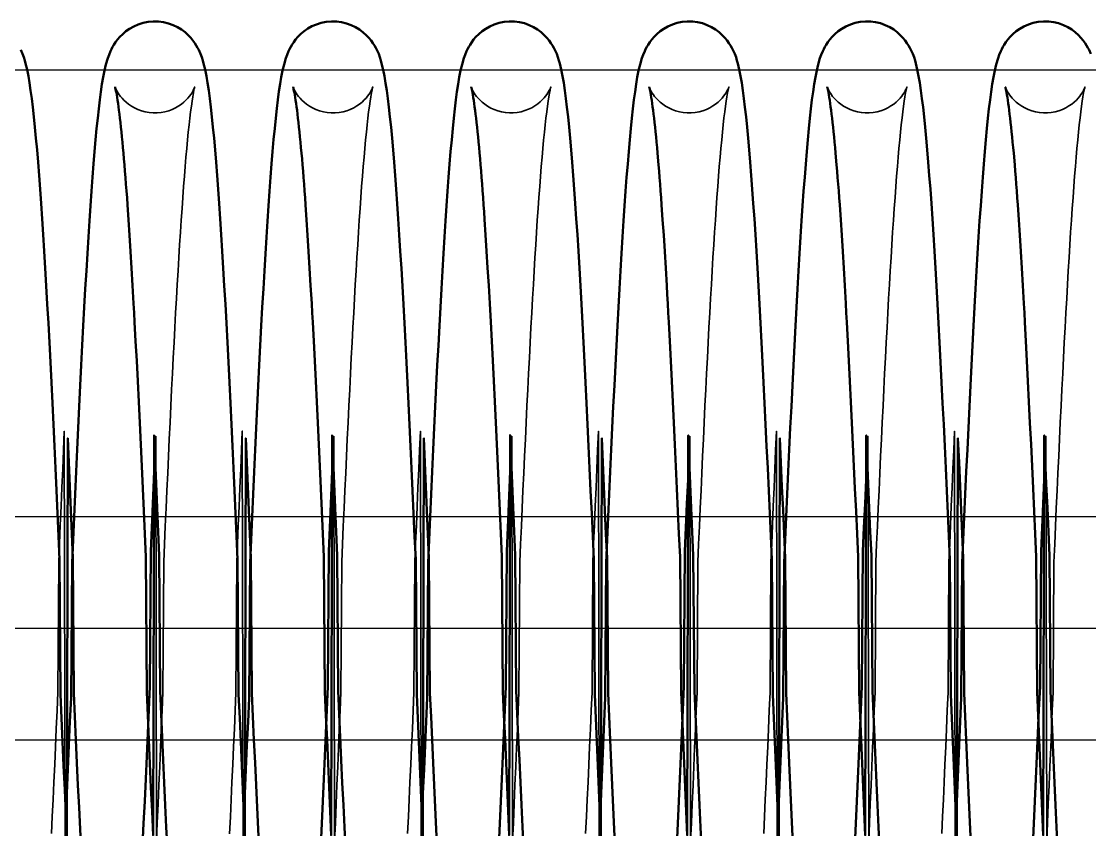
# Model space of a CAD drawing. Header units: millimetres. Extents: x 1448 to 104164, y -19509 to -89.
# Drawn here: x 52394.2 to 52489.9, y -3831.2 to -3758.8 of the extents above; entities that cross this region are included whole.
import ezdxf

# ---------------------------------------------------------------- set-up
doc = ezdxf.new("R2010")
doc.units = ezdxf.units.MM
doc.header["$LTSCALE"] = 60
doc.header["$MEASUREMENT"] = 0
doc.linetypes.add('CEN', pattern=[62, 60, -1, 0, -1])
doc.layers.get('0').update_dxf_attribs({"linetype": 'CONTINUOUS'})
doc.layers.add('cen', color=14, linetype='CONTINUOUS')
doc.layers.add('가려진 것(ISO)', color=7, linetype='CONTINUOUS', lineweight=35)
doc.layers.add('가시적인 것(ISO)', color=7, linetype='CONTINUOUS', lineweight=50)

# ---------------------------------------------------------------- blocks, each defined once
blk = doc.blocks.new('토션스프링 3')
at = {"layer": '가려진 것(ISO)', "flags": 128}
for points in [[(21462065.276, -50952857.63), (21462065.281, -50952857.647), (21462065.302, -50952857.704), (21462065.346, -50952857.807), (21462065.424, -50952857.966), (21462065.482, -50952858.07), (21462065.555, -50952858.191), (21462065.647, -50952858.328), (21462065.761, -50952858.48), (21462065.901, -50952858.647), (21462066.068, -50952858.823), (21462066.263, -50952859.003), (21462066.489, -50952859.182), (21462066.744, -50952859.355), (21462067.023, -50952859.514), (21462067.325, -50952859.654), (21462067.647, -50952859.77), (21462067.985, -50952859.86), (21462068.333, -50952859.922), (21462068.687, -50952859.952), (21462069.044, -50952859.949), (21462069.399, -50952859.915), (21462069.747, -50952859.851), (21462070.082, -50952859.758), (21462070.401, -50952859.638), (21462070.701, -50952859.494), (21462070.979, -50952859.334), (21462071.229, -50952859.161), (21462071.45, -50952858.981), (21462071.643, -50952858.8), (21462071.807, -50952858.625), (21462071.944, -50952858.459), (21462072.055, -50952858.309), (21462072.144, -50952858.174), (21462072.215, -50952858.056), (21462072.271, -50952857.954), (21462072.314, -50952857.869), (21462072.371, -50952857.742), (21462072.4, -50952857.667), (21462072.412, -50952857.633), (21462072.412, -50952857.635), (21462072.403, -50952857.667), (21462072.388, -50952857.726), (21462072.368, -50952857.808), (21462072.346, -50952857.911), (21462072.294, -50952858.173), (21462072.236, -50952858.505), (21462072.173, -50952858.901), (21462072.108, -50952859.352), (21462072.042, -50952859.857), (21462071.975, -50952860.414), (21462071.907, -50952861.021), (21462071.838, -50952861.678), (21462071.768, -50952862.381), (21462071.698, -50952863.131), (21462071.628, -50952863.924), (21462071.557, -50952864.759), (21462071.487, -50952865.637), (21462071.416, -50952866.559), (21462071.345, -50952867.523), (21462071.274, -50952868.527), (21462071.203, -50952869.571), (21462071.132, -50952870.652), (21462071.06, -50952871.77), (21462070.989, -50952872.923), (21462070.918, -50952874.109), (21462070.846, -50952875.328), (21462070.775, -50952876.578), (21462070.704, -50952877.861), (21462070.633, -50952879.178), (21462070.561, -50952880.526), (21462070.49, -50952881.903), (21462070.418, -50952883.309), (21462070.346, -50952884.741), (21462070.275, -50952886.198), (21462070.203, -50952887.677), (21462070.132, -50952889.177), (21462070.06, -50952890.697), (21462069.989, -50952892.234), (21462069.918, -50952893.791), (21462069.846, -50952895.368), (21462069.775, -50952896.964), (21462069.703, -50952898.577), (21462069.631, -50952900.205), (21462069.56, -50952911.847), (21462069.488, -50952913.499), (21462069.416, -50952915.16), (21462069.345, -50952916.829), (21462069.273, -50952918.502), (21462069.202, -50952920.179), (21462069.13, -50952921.858), (21462069.059, -50952923.543), (21462068.988, -50952925.233), (21462068.916, -50952888.925), (21462068.844, -50952890.618)], [(21462081.222, -50952857.63), (21462081.228, -50952857.647), (21462081.249, -50952857.704), (21462081.293, -50952857.807), (21462081.371, -50952857.966), (21462081.429, -50952858.07), (21462081.502, -50952858.191), (21462081.594, -50952858.328), (21462081.708, -50952858.481), (21462081.848, -50952858.647), (21462082.015, -50952858.823), (21462082.21, -50952859.003), (21462082.436, -50952859.182), (21462082.691, -50952859.355), (21462082.971, -50952859.514), (21462083.272, -50952859.654), (21462083.594, -50952859.77), (21462083.932, -50952859.86), (21462084.28, -50952859.922), (21462084.634, -50952859.952), (21462084.991, -50952859.949), (21462085.346, -50952859.915), (21462085.694, -50952859.851), (21462086.029, -50952859.758), (21462086.348, -50952859.638), (21462086.648, -50952859.494), (21462086.926, -50952859.333), (21462087.176, -50952859.16), (21462087.397, -50952858.981), (21462087.59, -50952858.8), (21462087.754, -50952858.624), (21462087.891, -50952858.459), (21462088.002, -50952858.309), (21462088.091, -50952858.174), (21462088.162, -50952858.056), (21462088.217, -50952857.954), (21462088.26, -50952857.869), (21462088.318, -50952857.742), (21462088.347, -50952857.667), (21462088.359, -50952857.633), (21462088.358, -50952857.635), (21462088.35, -50952857.667), (21462088.334, -50952857.726), (21462088.315, -50952857.808), (21462088.293, -50952857.911), (21462088.241, -50952858.173), (21462088.183, -50952858.505), (21462088.12, -50952858.901), (21462088.055, -50952859.352), (21462087.989, -50952859.857), (21462087.922, -50952860.414), (21462087.854, -50952861.021), (21462087.785, -50952861.678), (21462087.715, -50952862.381), (21462087.645, -50952863.131), (21462087.575, -50952863.924), (21462087.504, -50952864.759), (21462087.434, -50952865.637), (21462087.363, -50952866.559), (21462087.292, -50952867.523), (21462087.221, -50952868.527), (21462087.15, -50952869.571), (21462087.079, -50952870.652), (21462087.007, -50952871.77), (21462086.936, -50952872.923), (21462086.865, -50952874.109), (21462086.793, -50952875.328), (21462086.722, -50952876.578), (21462086.651, -50952877.861), (21462086.58, -50952879.178), (21462086.508, -50952880.526), (21462086.436, -50952881.904), (21462086.365, -50952883.309), (21462086.293, -50952884.741), (21462086.222, -50952886.198), (21462086.15, -50952887.677), (21462086.078, -50952889.177), (21462086.007, -50952890.697), (21462085.936, -50952892.234), (21462085.864, -50952893.79), (21462085.793, -50952895.368), (21462085.721, -50952896.964), (21462085.65, -50952898.577), (21462085.578, -50952900.205), (21462085.506, -50952911.847), (21462085.435, -50952913.499), (21462085.363, -50952915.16), (21462085.291, -50952916.828), (21462085.22, -50952918.502), (21462085.149, -50952920.179), (21462085.077, -50952921.858), (21462085.006, -50952923.543), (21462084.934, -50952925.233), (21462084.863, -50952888.925), (21462084.791, -50952890.618)], [(21462097.169, -50952857.63), (21462097.175, -50952857.647), (21462097.196, -50952857.704), (21462097.239, -50952857.809), (21462097.317, -50952857.972), (21462097.375, -50952858.076), (21462097.45, -50952858.196), (21462097.543, -50952858.332), (21462097.658, -50952858.484), (21462097.799, -50952858.651), (21462097.966, -50952858.828), (21462098.163, -50952859.008), (21462098.39, -50952859.187), (21462098.645, -50952859.359), (21462098.925, -50952859.518), (21462099.228, -50952859.658), (21462099.55, -50952859.773), (21462099.888, -50952859.862), (21462100.237, -50952859.923), (21462100.591, -50952859.952), (21462100.947, -50952859.949), (21462101.302, -50952859.914), (21462101.649, -50952859.849), (21462101.984, -50952859.755), (21462102.303, -50952859.634), (21462102.603, -50952859.49), (21462102.879, -50952859.329), (21462103.129, -50952859.156), (21462103.349, -50952858.976), (21462103.541, -50952858.796), (21462103.705, -50952858.62), (21462103.841, -50952858.455), (21462103.951, -50952858.305), (21462104.04, -50952858.171), (21462104.11, -50952858.053), (21462104.165, -50952857.952), (21462104.208, -50952857.867), (21462104.265, -50952857.741), (21462104.294, -50952857.666), (21462104.306, -50952857.633), (21462104.305, -50952857.635), (21462104.296, -50952857.668), (21462104.281, -50952857.727), (21462104.262, -50952857.809), (21462104.239, -50952857.912), (21462104.188, -50952858.175), (21462104.129, -50952858.507), (21462104.067, -50952858.903), (21462104.002, -50952859.355), (21462103.936, -50952859.859), (21462103.869, -50952860.416), (21462103.8, -50952861.024), (21462103.731, -50952861.681), (21462103.662, -50952862.385), (21462103.591, -50952863.134), (21462103.521, -50952863.927), (21462103.451, -50952864.763), (21462103.38, -50952865.641), (21462103.31, -50952866.563), (21462103.239, -50952867.527), (21462103.168, -50952868.531), (21462103.096, -50952869.575), (21462103.025, -50952870.656), (21462102.954, -50952871.774), (21462102.882, -50952872.927), (21462102.811, -50952874.113), (21462102.74, -50952875.332), (21462102.669, -50952876.581), (21462102.598, -50952877.865), (21462102.526, -50952879.182), (21462102.455, -50952880.53), (21462102.383, -50952881.907), (21462102.312, -50952883.313), (21462102.24, -50952884.745), (21462102.168, -50952886.201), (21462102.097, -50952887.68), (21462102.025, -50952889.18), (21462101.954, -50952890.699), (21462101.882, -50952892.236), (21462101.811, -50952893.793), (21462101.74, -50952895.37), (21462101.668, -50952896.967), (21462101.597, -50952898.58), (21462101.525, -50952900.208), (21462101.453, -50952911.849), (21462101.381, -50952913.501), (21462101.31, -50952915.162), (21462101.238, -50952916.83), (21462101.167, -50952918.503), (21462101.095, -50952920.179), (21462101.024, -50952921.858), (21462100.953, -50952923.543), (21462100.881, -50952925.233), (21462100.81, -50952888.925), (21462100.738, -50952890.619)], [(21462113.116, -50952857.63), (21462113.122, -50952857.647), (21462113.143, -50952857.704), (21462113.186, -50952857.807), (21462113.265, -50952857.966), (21462113.322, -50952858.07), (21462113.396, -50952858.191), (21462113.488, -50952858.328), (21462113.602, -50952858.48), (21462113.741, -50952858.646), (21462113.908, -50952858.822), (21462114.103, -50952859.003), (21462114.329, -50952859.182), (21462114.584, -50952859.354), (21462114.863, -50952859.514), (21462115.165, -50952859.654), (21462115.487, -50952859.77), (21462115.825, -50952859.86), (21462116.173, -50952859.921), (21462116.527, -50952859.952), (21462116.884, -50952859.949), (21462117.239, -50952859.915), (21462117.586, -50952859.851), (21462117.922, -50952859.758), (21462118.241, -50952859.638), (21462118.541, -50952859.495), (21462118.819, -50952859.334), (21462119.069, -50952859.161), (21462119.291, -50952858.981), (21462119.483, -50952858.801), (21462119.647, -50952858.625), (21462119.784, -50952858.459), (21462119.895, -50952858.309), (21462119.984, -50952858.174), (21462120.055, -50952858.056), (21462120.111, -50952857.954), (21462120.154, -50952857.869), (21462120.212, -50952857.742), (21462120.241, -50952857.667), (21462120.253, -50952857.633), (21462120.252, -50952857.635), (21462120.243, -50952857.667), (21462120.228, -50952857.726), (21462120.209, -50952857.808), (21462120.186, -50952857.911), (21462120.135, -50952858.173), (21462120.077, -50952858.505), (21462120.014, -50952858.9), (21462119.949, -50952859.352), (21462119.883, -50952859.856), (21462119.816, -50952860.413), (21462119.748, -50952861.021), (21462119.678, -50952861.677), (21462119.609, -50952862.381), (21462119.539, -50952863.131), (21462119.468, -50952863.924), (21462119.398, -50952864.759), (21462119.328, -50952865.637), (21462119.257, -50952866.559), (21462119.186, -50952867.522), (21462119.115, -50952868.526), (21462119.044, -50952869.57), (21462118.972, -50952870.652), (21462118.901, -50952871.77), (21462118.83, -50952872.923), (21462118.758, -50952874.11), (21462118.687, -50952875.328), (21462118.616, -50952876.578), (21462118.545, -50952877.861), (21462118.473, -50952879.178), (21462118.402, -50952880.525), (21462118.33, -50952881.903), (21462118.259, -50952883.309), (21462118.187, -50952884.741), (21462118.115, -50952886.197), (21462118.044, -50952887.677), (21462117.972, -50952889.177), (21462117.901, -50952890.697), (21462117.829, -50952892.235), (21462117.758, -50952893.791), (21462117.687, -50952895.368), (21462117.615, -50952896.964), (21462117.543, -50952898.577), (21462117.472, -50952900.205), (21462117.4, -50952911.846), (21462117.328, -50952913.499), (21462117.257, -50952915.16), (21462117.185, -50952916.829), (21462117.114, -50952918.503), (21462117.042, -50952920.18), (21462116.971, -50952921.859), (21462116.9, -50952923.544), (21462116.828, -50952925.233), (21462116.756, -50952888.925), (21462116.685, -50952890.618)], [(21462129.063, -50952857.63), (21462129.069, -50952857.647), (21462129.09, -50952857.704), (21462129.133, -50952857.807), (21462129.212, -50952857.966), (21462129.269, -50952858.07), (21462129.342, -50952858.191), (21462129.435, -50952858.328), (21462129.549, -50952858.48), (21462129.688, -50952858.646), (21462129.855, -50952858.822), (21462130.05, -50952859.003), (21462130.276, -50952859.182), (21462130.531, -50952859.354), (21462130.81, -50952859.514), (21462131.112, -50952859.654), (21462131.434, -50952859.77), (21462131.772, -50952859.86), (21462132.12, -50952859.921), (21462132.474, -50952859.952), (21462132.831, -50952859.949), (21462133.186, -50952859.915), (21462133.533, -50952859.851), (21462133.869, -50952859.758), (21462134.188, -50952859.638), (21462134.488, -50952859.495), (21462134.766, -50952859.334), (21462135.016, -50952859.161), (21462135.238, -50952858.981), (21462135.43, -50952858.801), (21462135.594, -50952858.625), (21462135.731, -50952858.459), (21462135.842, -50952858.309), (21462135.931, -50952858.174), (21462136.002, -50952858.056), (21462136.058, -50952857.954), (21462136.101, -50952857.869), (21462136.158, -50952857.742), (21462136.188, -50952857.667), (21462136.199, -50952857.633), (21462136.199, -50952857.635), (21462136.19, -50952857.667), (21462136.175, -50952857.726), (21462136.155, -50952857.808), (21462136.133, -50952857.911), (21462136.082, -50952858.173), (21462136.024, -50952858.505), (21462135.961, -50952858.9), (21462135.896, -50952859.352), (21462135.83, -50952859.856), (21462135.763, -50952860.413), (21462135.694, -50952861.021), (21462135.625, -50952861.677), (21462135.556, -50952862.381), (21462135.486, -50952863.131), (21462135.415, -50952863.924), (21462135.345, -50952864.759), (21462135.274, -50952865.637), (21462135.204, -50952866.559), (21462135.133, -50952867.522), (21462135.062, -50952868.527), (21462134.99, -50952869.57), (21462134.919, -50952870.652), (21462134.848, -50952871.77), (21462134.776, -50952872.923), (21462134.705, -50952874.109), (21462134.634, -50952875.328), (21462134.563, -50952876.578), (21462134.491, -50952877.861), (21462134.42, -50952879.178), (21462134.349, -50952880.525), (21462134.277, -50952881.903), (21462134.205, -50952883.309), (21462134.134, -50952884.741), (21462134.062, -50952886.197), (21462133.991, -50952887.677), (21462133.919, -50952889.177), (21462133.848, -50952890.697), (21462133.776, -50952892.235), (21462133.705, -50952893.791), (21462133.634, -50952895.368), (21462133.562, -50952896.964), (21462133.49, -50952898.577), (21462133.419, -50952900.205), (21462133.347, -50952911.846), (21462133.275, -50952913.499), (21462133.204, -50952915.16), (21462133.132, -50952916.829), (21462133.06, -50952918.503), (21462132.989, -50952920.18), (21462132.918, -50952921.859), (21462132.846, -50952923.544), (21462132.775, -50952925.233), (21462132.703, -50952888.925), (21462132.632, -50952890.618)], [(21462145.01, -50952857.63), (21462145.016, -50952857.647), (21462145.037, -50952857.704), (21462145.08, -50952857.807), (21462145.159, -50952857.966), (21462145.216, -50952858.07), (21462145.289, -50952858.191), (21462145.381, -50952858.328), (21462145.496, -50952858.48), (21462145.635, -50952858.646), (21462145.802, -50952858.822), (21462145.997, -50952859.003), (21462146.223, -50952859.182), (21462146.478, -50952859.354), (21462146.757, -50952859.514), (21462147.059, -50952859.654), (21462147.381, -50952859.77), (21462147.719, -50952859.86), (21462148.067, -50952859.921), (21462148.421, -50952859.952), (21462148.778, -50952859.949), (21462149.132, -50952859.915), (21462149.48, -50952859.851), (21462149.816, -50952859.758), (21462150.135, -50952859.638), (21462150.435, -50952859.495), (21462150.713, -50952859.334), (21462150.963, -50952859.161), (21462151.184, -50952858.981), (21462151.377, -50952858.801), (21462151.541, -50952858.625), (21462151.678, -50952858.459), (21462151.789, -50952858.309), (21462151.878, -50952858.174), (21462151.949, -50952858.056), (21462152.005, -50952857.954), (21462152.048, -50952857.869), (21462152.105, -50952857.742), (21462152.135, -50952857.667), (21462152.146, -50952857.633), (21462152.146, -50952857.635), (21462152.137, -50952857.667), (21462152.122, -50952857.726), (21462152.102, -50952857.808), (21462152.08, -50952857.911), (21462152.029, -50952858.173), (21462151.97, -50952858.505), (21462151.908, -50952858.9), (21462151.843, -50952859.352), (21462151.777, -50952859.857), (21462151.709, -50952860.413), (21462151.641, -50952861.021), (21462151.572, -50952861.677), (21462151.502, -50952862.381), (21462151.432, -50952863.131), (21462151.362, -50952863.924), (21462151.292, -50952864.759), (21462151.221, -50952865.637), (21462151.151, -50952866.559), (21462151.08, -50952867.522), (21462151.008, -50952868.527), (21462150.937, -50952869.57), (21462150.866, -50952870.652), (21462150.795, -50952871.77), (21462150.723, -50952872.923), (21462150.652, -50952874.109), (21462150.581, -50952875.328), (21462150.51, -50952876.578), (21462150.438, -50952877.861), (21462150.367, -50952879.178), (21462150.295, -50952880.526), (21462150.224, -50952881.903), (21462150.152, -50952883.309), (21462150.081, -50952884.741), (21462150.009, -50952886.197), (21462149.937, -50952887.677), (21462149.866, -50952889.177), (21462149.794, -50952890.697), (21462149.723, -50952892.235), (21462149.652, -50952893.791), (21462149.58, -50952895.368), (21462149.509, -50952896.964), (21462149.437, -50952898.577), (21462149.366, -50952900.205), (21462149.294, -50952911.846), (21462149.222, -50952913.499), (21462149.15, -50952915.16), (21462149.079, -50952916.829), (21462149.007, -50952918.503), (21462148.936, -50952920.18), (21462148.865, -50952921.859), (21462148.793, -50952923.543), (21462148.722, -50952925.233), (21462148.65, -50952888.925), (21462148.578, -50952890.618)], [(21462059.585, -50952924.51), (21462059.656, -50952922.988), (21462059.727, -50952921.448), (21462059.799, -50952919.892), (21462059.87, -50952918.32), (21462059.941, -50952916.728), (21462060.013, -50952915.118), (21462060.084, -50952913.493), (21462060.156, -50952911.853), (21462060.228, -50952900.202), (21462060.299, -50952898.541), (21462060.371, -50952896.871), (21462060.443, -50952895.196), (21462060.514, -50952893.516), (21462060.585, -50952891.834), (21462060.657, -50952890.152), (21462060.728, -50952888.468), (21462060.799, -50952924.78), (21462060.871, -50952923.091)], [(21462075.531, -50952924.525), (21462075.602, -50952923), (21462075.674, -50952921.456), (21462075.746, -50952919.893), (21462075.817, -50952918.315), (21462075.888, -50952916.723), (21462075.96, -50952915.118), (21462076.031, -50952913.499), (21462076.102, -50952911.865), (21462076.174, -50952900.217), (21462076.245, -50952898.557), (21462076.317, -50952896.888), (21462076.389, -50952895.21), (21462076.46, -50952893.527), (21462076.532, -50952891.839), (21462076.604, -50952890.15), (21462076.675, -50952888.461), (21462076.746, -50952924.774), (21462076.818, -50952923.091)], [(21462091.478, -50952924.509), (21462091.55, -50952922.988), (21462091.621, -50952921.45), (21462091.692, -50952919.894), (21462091.764, -50952918.321), (21462091.835, -50952916.728), (21462091.907, -50952915.118), (21462091.978, -50952913.491), (21462092.05, -50952911.852), (21462092.121, -50952900.2), (21462092.193, -50952898.539), (21462092.265, -50952896.87), (21462092.336, -50952895.196), (21462092.408, -50952893.517), (21462092.479, -50952891.837), (21462092.55, -50952890.156), (21462092.622, -50952888.47), (21462092.693, -50952924.781), (21462092.765, -50952923.091)], [(21462107.425, -50952924.509), (21462107.497, -50952922.988), (21462107.568, -50952921.449), (21462107.639, -50952919.894), (21462107.711, -50952918.321), (21462107.782, -50952916.728), (21462107.853, -50952915.118), (21462107.925, -50952913.492), (21462107.997, -50952911.852), (21462108.068, -50952900.201), (21462108.14, -50952898.539), (21462108.211, -50952896.87), (21462108.283, -50952895.196), (21462108.355, -50952893.517), (21462108.426, -50952891.836), (21462108.497, -50952890.155), (21462108.568, -50952888.47), (21462108.64, -50952924.781), (21462108.711, -50952923.091)], [(21462123.372, -50952924.51), (21462123.443, -50952922.988), (21462123.515, -50952921.449), (21462123.586, -50952919.894), (21462123.657, -50952918.321), (21462123.729, -50952916.728), (21462123.8, -50952915.118), (21462123.872, -50952913.492), (21462123.943, -50952911.852), (21462124.015, -50952900.201), (21462124.087, -50952898.539), (21462124.158, -50952896.87), (21462124.23, -50952895.196), (21462124.301, -50952893.517), (21462124.373, -50952891.836), (21462124.444, -50952890.155), (21462124.515, -50952888.47), (21462124.587, -50952924.781), (21462124.658, -50952923.091)], [(21462139.319, -50952924.51), (21462139.39, -50952922.988), (21462139.462, -50952921.449), (21462139.533, -50952919.894), (21462139.604, -50952918.321), (21462139.676, -50952916.728), (21462139.747, -50952915.118), (21462139.819, -50952913.492), (21462139.89, -50952911.852), (21462139.962, -50952900.201), (21462140.034, -50952898.54), (21462140.105, -50952896.871), (21462140.177, -50952895.196), (21462140.248, -50952893.517), (21462140.32, -50952891.836), (21462140.391, -50952890.154), (21462140.462, -50952888.47), (21462140.534, -50952924.781), (21462140.605, -50952923.091)]]:
    blk.add_lwpolyline(points, dxfattribs=at)
at = {"layer": '가시적인 것(ISO)', "flags": 128}
for points in [[(21462056.825, -50952854.311), (21462056.987, -50952854.657), (21462057.105, -50952854.968), (21462057.193, -50952855.256), (21462057.262, -50952855.53), (21462057.39, -50952856.08), (21462057.509, -50952856.658), (21462057.616, -50952857.275), (21462057.717, -50952857.939), (21462057.813, -50952858.66), (21462057.91, -50952859.447), (21462058.005, -50952860.302), (21462058.1, -50952861.223), (21462058.194, -50952862.209), (21462058.287, -50952863.26), (21462058.38, -50952864.373), (21462058.473, -50952865.549), (21462058.565, -50952866.786), (21462058.657, -50952868.082), (21462058.748, -50952869.438), (21462058.84, -50952870.856), (21462058.932, -50952872.334), (21462059.024, -50952873.869), (21462059.116, -50952875.458), (21462059.208, -50952877.098), (21462059.3, -50952878.786), (21462059.391, -50952880.52), (21462059.483, -50952882.295), (21462059.574, -50952884.111), (21462059.666, -50952885.97), (21462059.757, -50952887.872), (21462059.849, -50952889.813), (21462059.941, -50952891.788), (21462060.033, -50952893.793), (21462060.124, -50952895.826), (21462060.216, -50952897.882), (21462060.307, -50952899.957), (21462060.399, -50952912.049), (21462060.49, -50952914.161), (21462060.582, -50952916.293), (21462060.673, -50952918.44), (21462060.765, -50952920.598), (21462060.857, -50952922.762), (21462060.949, -50952924.93), (21462061.04, -50952889.095), (21462061.132, -50952891.255), (21462061.223, -50952893.406), (21462061.314, -50952895.552), (21462061.406, -50952897.692), (21462061.498, -50952899.822), (21462061.589, -50952911.937), (21462061.681, -50952914.035), (21462061.773, -50952916.11), (21462061.865, -50952918.159), (21462061.956, -50952920.177), (21462062.047, -50952922.162), (21462062.139, -50952924.116), (21462062.23, -50952926.04)], [(21462060.871, -50952923.091), (21462060.963, -50952920.927), (21462061.054, -50952918.768), (21462061.146, -50952916.618), (21462061.238, -50952914.48), (21462061.33, -50952912.359), (21462061.421, -50952900.26), (21462061.512, -50952898.185), (21462061.604, -50952896.131), (21462061.695, -50952894.098), (21462061.787, -50952892.09), (21462061.879, -50952890.111), (21462061.971, -50952888.164), (21462062.062, -50952886.253), (21462062.154, -50952884.382), (21462062.246, -50952882.554), (21462062.337, -50952880.774), (21462062.428, -50952879.038), (21462062.52, -50952877.347), (21462062.612, -50952875.701), (21462062.704, -50952874.105), (21462062.796, -50952872.561), (21462062.888, -50952871.071), (21462062.98, -50952869.639), (21462063.073, -50952868.267), (21462063.165, -50952866.958), (21462063.257, -50952865.714), (21462063.349, -50952864.532), (21462063.441, -50952863.413), (21462063.534, -50952862.357), (21462063.628, -50952861.365), (21462063.722, -50952860.438), (21462063.817, -50952859.578), (21462063.911, -50952858.786), (21462064.006, -50952858.058), (21462064.106, -50952857.384), (21462064.213, -50952856.758), (21462064.331, -50952856.171), (21462064.463, -50952855.614), (21462064.626, -50952855.055), (21462064.735, -50952854.753), (21462064.872, -50952854.424), (21462064.957, -50952854.244), (21462065.058, -50952854.052), (21462065.179, -50952853.846), (21462065.324, -50952853.624), (21462065.5, -50952853.388), (21462065.71, -50952853.143), (21462065.959, -50952852.893), (21462066.251, -50952852.646), (21462066.583, -50952852.413), (21462066.952, -50952852.204), (21462067.355, -50952852.028), (21462067.786, -50952851.891), (21462068.235, -50952851.799), (21462068.695, -50952851.758), (21462069.158, -50952851.767), (21462069.617, -50952851.827), (21462070.059, -50952851.934), (21462070.48, -50952852.086), (21462070.873, -50952852.276), (21462071.231, -50952852.495), (21462071.547, -50952852.733), (21462071.823, -50952852.982), (21462072.058, -50952853.231), (21462072.255, -50952853.473), (21462072.419, -50952853.704), (21462072.555, -50952853.921), (21462072.67, -50952854.122), (21462072.77, -50952854.311), (21462072.931, -50952854.657), (21462073.05, -50952854.969), (21462073.139, -50952855.256), (21462073.209, -50952855.531), (21462073.337, -50952856.079), (21462073.455, -50952856.658), (21462073.563, -50952857.275), (21462073.663, -50952857.939), (21462073.76, -50952858.661), (21462073.857, -50952859.447), (21462073.952, -50952860.301), (21462074.047, -50952861.222), (21462074.141, -50952862.209), (21462074.234, -50952863.259), (21462074.327, -50952864.373), (21462074.419, -50952865.549), (21462074.512, -50952866.785), (21462074.603, -50952868.082), (21462074.695, -50952869.438), (21462074.787, -50952870.856), (21462074.879, -50952872.334), (21462074.971, -50952873.869), (21462075.063, -50952875.458), (21462075.155, -50952877.098), (21462075.247, -50952878.786), (21462075.338, -50952880.52), (21462075.43, -50952882.295), (21462075.521, -50952884.111), (21462075.613, -50952885.97), (21462075.704, -50952887.872), (21462075.796, -50952889.812), (21462075.888, -50952891.787), (21462075.98, -50952893.793), (21462076.071, -50952895.826), (21462076.163, -50952897.882), (21462076.254, -50952899.957), (21462076.346, -50952912.049), (21462076.437, -50952914.161), (21462076.529, -50952916.293), (21462076.62, -50952918.439), (21462076.712, -50952920.597), (21462076.804, -50952922.762), (21462076.895, -50952924.929), (21462076.987, -50952889.095), (21462077.079, -50952891.255), (21462077.17, -50952893.406), (21462077.261, -50952895.552), (21462077.353, -50952897.691), (21462077.444, -50952899.821), (21462077.536, -50952911.937), (21462077.628, -50952914.035), (21462077.72, -50952916.11), (21462077.811, -50952918.159), (21462077.903, -50952920.177), (21462077.994, -50952922.162), (21462078.085, -50952924.116), (21462078.177, -50952926.039)], [(21462076.818, -50952923.091), (21462076.909, -50952920.936), (21462077.001, -50952918.782), (21462077.092, -50952916.634), (21462077.184, -50952914.497), (21462077.276, -50952912.373), (21462077.368, -50952900.267), (21462077.459, -50952898.183), (21462077.551, -50952896.125), (21462077.642, -50952894.098), (21462077.733, -50952892.098), (21462077.825, -50952890.124), (21462077.917, -50952888.181), (21462078.008, -50952886.27), (21462078.1, -50952884.397), (21462078.192, -50952882.564), (21462078.284, -50952880.776), (21462078.375, -50952879.035), (21462078.467, -50952877.345), (21462078.558, -50952875.707), (21462078.65, -50952874.116), (21462078.742, -50952872.576), (21462078.834, -50952871.088), (21462078.926, -50952869.656), (21462079.019, -50952868.281), (21462079.111, -50952866.965), (21462079.204, -50952865.712), (21462079.296, -50952864.524), (21462079.389, -50952863.402), (21462079.482, -50952862.349), (21462079.575, -50952861.361), (21462079.669, -50952860.436), (21462079.764, -50952859.575), (21462079.86, -50952858.777), (21462079.959, -50952858.041), (21462080.059, -50952857.367), (21462080.161, -50952856.751), (21462080.275, -50952856.173), (21462080.409, -50952855.614), (21462080.575, -50952855.051), (21462080.682, -50952854.751), (21462080.821, -50952854.421), (21462080.906, -50952854.241), (21462081.007, -50952854.048), (21462081.128, -50952853.841), (21462081.274, -50952853.62), (21462081.449, -50952853.385), (21462081.661, -50952853.138), (21462081.911, -50952852.888), (21462082.202, -50952852.642), (21462082.535, -50952852.41), (21462082.906, -50952852.201), (21462083.31, -50952852.024), (21462083.739, -50952851.889), (21462084.19, -50952851.799), (21462084.651, -50952851.757), (21462085.113, -50952851.767), (21462085.57, -50952851.828), (21462086.014, -50952851.937), (21462086.434, -50952852.088), (21462086.825, -50952852.279), (21462087.182, -50952852.5), (21462087.501, -50952852.74), (21462087.777, -50952852.989), (21462088.01, -50952853.237), (21462088.207, -50952853.48), (21462088.37, -50952853.71), (21462088.507, -50952853.925), (21462088.626, -50952854.127), (21462088.728, -50952854.315), (21462088.889, -50952854.66), (21462089.004, -50952854.971), (21462089.087, -50952855.259), (21462089.155, -50952855.534), (21462089.285, -50952856.086), (21462089.404, -50952856.665), (21462089.511, -50952857.281), (21462089.611, -50952857.945), (21462089.708, -50952858.667), (21462089.804, -50952859.455), (21462089.9, -50952860.31), (21462089.995, -50952861.232), (21462090.089, -50952862.218), (21462090.182, -50952863.269), (21462090.275, -50952864.383), (21462090.367, -50952865.559), (21462090.459, -50952866.795), (21462090.551, -50952868.092), (21462090.643, -50952869.448), (21462090.734, -50952870.867), (21462090.826, -50952872.346), (21462090.918, -50952873.881), (21462091.01, -50952875.47), (21462091.102, -50952877.11), (21462091.194, -50952878.798), (21462091.286, -50952880.531), (21462091.377, -50952882.307), (21462091.469, -50952884.122), (21462091.56, -50952885.983), (21462091.652, -50952887.885), (21462091.743, -50952889.826), (21462091.835, -50952891.801), (21462091.927, -50952893.806), (21462092.019, -50952895.838), (21462092.11, -50952897.894), (21462092.202, -50952899.968), (21462092.293, -50952912.06), (21462092.384, -50952914.173), (21462092.476, -50952916.305), (21462092.568, -50952918.452), (21462092.659, -50952920.609), (21462092.751, -50952922.774), (21462092.843, -50952924.94), (21462092.934, -50952889.105), (21462093.026, -50952891.264), (21462093.117, -50952893.414), (21462093.208, -50952895.561), (21462093.3, -50952897.701), (21462093.392, -50952899.831), (21462093.483, -50952911.946), (21462093.575, -50952914.044), (21462093.667, -50952916.118), (21462093.759, -50952918.166), (21462093.85, -50952920.184), (21462093.941, -50952922.167), (21462094.032, -50952924.122), (21462094.124, -50952926.046)], [(21462092.765, -50952923.091), (21462092.856, -50952920.927), (21462092.948, -50952918.767), (21462093.04, -50952916.617), (21462093.132, -50952914.48), (21462093.223, -50952912.361), (21462093.315, -50952900.263), (21462093.406, -50952898.188), (21462093.497, -50952896.133), (21462093.589, -50952894.099), (21462093.681, -50952892.09), (21462093.772, -50952890.11), (21462093.864, -50952888.163), (21462093.956, -50952886.253), (21462094.048, -50952884.382), (21462094.139, -50952882.556), (21462094.231, -50952880.777), (21462094.322, -50952879.04), (21462094.414, -50952877.347), (21462094.506, -50952875.701), (21462094.598, -50952874.105), (21462094.69, -50952872.56), (21462094.782, -50952871.071), (21462094.874, -50952869.639), (21462094.966, -50952868.268), (21462095.058, -50952866.96), (21462095.15, -50952865.717), (21462095.242, -50952864.535), (21462095.335, -50952863.415), (21462095.428, -50952862.358), (21462095.521, -50952861.367), (21462095.615, -50952860.441), (21462095.709, -50952859.582), (21462095.803, -50952858.792), (21462095.899, -50952858.062), (21462095.999, -50952857.386), (21462096.107, -50952856.758), (21462096.225, -50952856.17), (21462096.356, -50952855.615), (21462096.52, -50952855.056), (21462096.628, -50952854.754), (21462096.765, -50952854.425), (21462096.85, -50952854.246), (21462096.951, -50952854.053), (21462097.072, -50952853.847), (21462097.217, -50952853.626), (21462097.392, -50952853.39), (21462097.601, -50952853.145), (21462097.85, -50952852.895), (21462098.142, -50952852.648), (21462098.474, -50952852.415), (21462098.842, -50952852.205), (21462099.246, -50952852.029), (21462099.676, -50952851.892), (21462100.125, -50952851.8), (21462100.585, -50952851.758), (21462101.049, -50952851.767), (21462101.507, -50952851.826), (21462101.949, -50952851.933), (21462102.371, -50952852.085), (21462102.764, -50952852.275), (21462103.122, -50952852.493), (21462103.439, -50952852.731), (21462103.715, -50952852.98), (21462103.949, -50952853.229), (21462104.147, -50952853.471), (21462104.311, -50952853.702), (21462104.449, -50952853.918), (21462104.568, -50952854.12), (21462104.671, -50952854.309), (21462104.832, -50952854.655), (21462104.948, -50952854.966), (21462105.033, -50952855.254), (21462105.101, -50952855.529), (21462105.231, -50952856.08), (21462105.35, -50952856.659), (21462105.457, -50952857.275), (21462105.557, -50952857.939), (21462105.654, -50952858.66), (21462105.75, -50952859.448), (21462105.846, -50952860.303), (21462105.941, -50952861.224), (21462106.035, -50952862.21), (21462106.128, -50952863.26), (21462106.221, -50952864.374), (21462106.313, -50952865.549), (21462106.405, -50952866.786), (21462106.497, -50952868.082), (21462106.589, -50952869.438), (21462106.681, -50952870.857), (21462106.773, -50952872.335), (21462106.865, -50952873.87), (21462106.957, -50952875.459), (21462107.048, -50952877.099), (21462107.14, -50952878.787), (21462107.232, -50952880.52), (21462107.323, -50952882.295), (21462107.415, -50952884.111), (21462107.506, -50952885.971), (21462107.598, -50952887.873), (21462107.69, -50952889.814), (21462107.781, -50952891.789), (21462107.873, -50952893.794), (21462107.965, -50952895.827), (21462108.057, -50952897.882), (21462108.148, -50952899.957), (21462108.239, -50952912.049), (21462108.331, -50952914.162), (21462108.422, -50952916.294), (21462108.514, -50952918.441), (21462108.606, -50952920.599), (21462108.698, -50952922.763), (21462108.789, -50952924.93), (21462108.881, -50952889.096), (21462108.972, -50952891.255), (21462109.063, -50952893.405), (21462109.155, -50952895.552), (21462109.246, -50952897.692), (21462109.338, -50952899.822), (21462109.43, -50952911.938), (21462109.522, -50952914.036), (21462109.613, -50952916.111), (21462109.705, -50952918.159), (21462109.796, -50952920.177), (21462109.888, -50952922.161), (21462109.979, -50952924.116), (21462110.071, -50952926.04)], [(21462108.711, -50952923.091), (21462108.803, -50952920.927), (21462108.895, -50952918.767), (21462108.987, -50952916.617), (21462109.078, -50952914.48), (21462109.17, -50952912.36), (21462109.261, -50952900.262), (21462109.353, -50952898.188), (21462109.444, -50952896.132), (21462109.536, -50952894.099), (21462109.627, -50952892.09), (21462109.719, -50952890.11), (21462109.811, -50952888.163), (21462109.903, -50952886.253), (21462109.995, -50952884.382), (21462110.086, -50952882.556), (21462110.177, -50952880.776), (21462110.269, -50952879.04), (21462110.361, -50952877.347), (21462110.452, -50952875.701), (21462110.544, -50952874.105), (21462110.637, -50952872.56), (21462110.729, -50952871.071), (21462110.821, -50952869.639), (21462110.913, -50952868.268), (21462111.005, -50952866.96), (21462111.097, -50952865.716), (21462111.189, -50952864.534), (21462111.282, -50952863.415), (21462111.375, -50952862.358), (21462111.468, -50952861.366), (21462111.562, -50952860.44), (21462111.656, -50952859.582), (21462111.75, -50952858.791), (21462111.846, -50952858.061), (21462111.946, -50952857.386), (21462112.054, -50952856.758), (21462112.172, -50952856.17), (21462112.303, -50952855.615), (21462112.467, -50952855.056), (21462112.575, -50952854.754), (21462112.712, -50952854.425), (21462112.797, -50952854.245), (21462112.898, -50952854.053), (21462113.019, -50952853.847), (21462113.164, -50952853.625), (21462113.339, -50952853.39), (21462113.549, -50952853.145), (21462113.797, -50952852.895), (21462114.089, -50952852.648), (21462114.421, -50952852.414), (21462114.79, -50952852.205), (21462115.193, -50952852.029), (21462115.624, -50952851.892), (21462116.073, -50952851.8), (21462116.532, -50952851.758), (21462116.996, -50952851.767), (21462117.454, -50952851.826), (21462117.896, -50952851.933), (21462118.318, -50952852.085), (21462118.711, -50952852.275), (21462119.069, -50952852.493), (21462119.386, -50952852.731), (21462119.662, -50952852.98), (21462119.897, -50952853.229), (21462120.094, -50952853.471), (21462120.258, -50952853.703), (21462120.396, -50952853.918), (21462120.514, -50952854.12), (21462120.617, -50952854.309), (21462120.778, -50952854.655), (21462120.895, -50952854.966), (21462120.98, -50952855.254), (21462121.048, -50952855.529), (21462121.178, -50952856.08), (21462121.296, -50952856.659), (21462121.404, -50952857.275), (21462121.504, -50952857.939), (21462121.601, -50952858.66), (21462121.697, -50952859.448), (21462121.793, -50952860.302), (21462121.887, -50952861.224), (21462121.981, -50952862.21), (21462122.075, -50952863.26), (21462122.168, -50952864.374), (21462122.26, -50952865.549), (21462122.352, -50952866.786), (21462122.444, -50952868.082), (21462122.536, -50952869.438), (21462122.627, -50952870.856), (21462122.719, -50952872.335), (21462122.811, -50952873.87), (21462122.903, -50952875.459), (21462122.995, -50952877.099), (21462123.087, -50952878.787), (21462123.179, -50952880.52), (21462123.27, -50952882.295), (21462123.362, -50952884.111), (21462123.453, -50952885.971), (21462123.545, -50952887.873), (21462123.637, -50952889.814), (21462123.728, -50952891.789), (21462123.82, -50952893.794), (21462123.912, -50952895.827), (21462124.003, -50952897.882), (21462124.095, -50952899.957), (21462124.186, -50952912.049), (21462124.278, -50952914.162), (21462124.369, -50952916.294), (21462124.461, -50952918.441), (21462124.553, -50952920.599), (21462124.644, -50952922.763), (21462124.736, -50952924.93), (21462124.828, -50952889.096), (21462124.919, -50952891.255), (21462125.01, -50952893.405), (21462125.102, -50952895.552), (21462125.193, -50952897.692), (21462125.285, -50952899.822), (21462125.377, -50952911.938), (21462125.469, -50952914.036), (21462125.56, -50952916.111), (21462125.652, -50952918.159), (21462125.743, -50952920.177), (21462125.835, -50952922.161), (21462125.926, -50952924.116), (21462126.017, -50952926.04)], [(21462124.658, -50952923.091), (21462124.75, -50952920.927), (21462124.842, -50952918.768), (21462124.934, -50952916.617), (21462125.025, -50952914.48), (21462125.117, -50952912.36), (21462125.208, -50952900.262), (21462125.299, -50952898.187), (21462125.391, -50952896.132), (21462125.483, -50952894.098), (21462125.574, -50952892.09), (21462125.666, -50952890.11), (21462125.758, -50952888.163), (21462125.85, -50952886.253), (21462125.941, -50952884.382), (21462126.033, -50952882.556), (21462126.124, -50952880.776), (21462126.216, -50952879.04), (21462126.307, -50952877.347), (21462126.399, -50952875.701), (21462126.491, -50952874.105), (21462126.583, -50952872.56), (21462126.676, -50952871.071), (21462126.768, -50952869.639), (21462126.86, -50952868.268), (21462126.952, -50952866.96), (21462127.044, -50952865.716), (21462127.136, -50952864.534), (21462127.229, -50952863.414), (21462127.322, -50952862.358), (21462127.415, -50952861.366), (21462127.509, -50952860.44), (21462127.603, -50952859.581), (21462127.697, -50952858.79), (21462127.793, -50952858.061), (21462127.893, -50952857.386), (21462128.001, -50952856.758), (21462128.119, -50952856.17), (21462128.25, -50952855.615), (21462128.413, -50952855.056), (21462128.522, -50952854.754), (21462128.659, -50952854.425), (21462128.744, -50952854.245), (21462128.845, -50952854.053), (21462128.966, -50952853.847), (21462129.111, -50952853.625), (21462129.286, -50952853.389), (21462129.496, -50952853.144), (21462129.744, -50952852.895), (21462130.036, -50952852.648), (21462130.368, -50952852.414), (21462130.737, -50952852.205), (21462131.14, -50952852.029), (21462131.571, -50952851.891), (21462132.02, -50952851.799), (21462132.479, -50952851.758), (21462132.943, -50952851.767), (21462133.401, -50952851.826), (21462133.844, -50952851.933), (21462134.265, -50952852.086), (21462134.659, -50952852.275), (21462135.016, -50952852.493), (21462135.333, -50952852.732), (21462135.609, -50952852.98), (21462135.844, -50952853.229), (21462136.041, -50952853.472), (21462136.205, -50952853.703), (21462136.342, -50952853.919), (21462136.461, -50952854.121), (21462136.563, -50952854.31), (21462136.724, -50952854.655), (21462136.841, -50952854.967), (21462136.927, -50952855.254), (21462136.995, -50952855.529), (21462137.124, -50952856.08), (21462137.243, -50952856.659), (21462137.351, -50952857.275), (21462137.451, -50952857.939), (21462137.548, -50952858.66), (21462137.644, -50952859.448), (21462137.74, -50952860.302), (21462137.834, -50952861.223), (21462137.928, -50952862.21), (21462138.022, -50952863.26), (21462138.114, -50952864.374), (21462138.207, -50952865.549), (21462138.299, -50952866.786), (21462138.391, -50952868.082), (21462138.482, -50952869.438), (21462138.574, -50952870.856), (21462138.666, -50952872.335), (21462138.758, -50952873.87), (21462138.85, -50952875.459), (21462138.942, -50952877.099), (21462139.034, -50952878.787), (21462139.126, -50952880.52), (21462139.217, -50952882.295), (21462139.308, -50952884.111), (21462139.4, -50952885.971), (21462139.492, -50952887.873), (21462139.583, -50952889.813), (21462139.675, -50952891.788), (21462139.767, -50952893.794), (21462139.859, -50952895.827), (21462139.95, -50952897.882), (21462140.042, -50952899.957), (21462140.133, -50952912.049), (21462140.224, -50952914.161), (21462140.316, -50952916.294), (21462140.408, -50952918.441), (21462140.499, -50952920.599), (21462140.591, -50952922.763), (21462140.683, -50952924.93), (21462140.775, -50952889.096), (21462140.866, -50952891.255), (21462140.957, -50952893.406), (21462141.049, -50952895.552), (21462141.14, -50952897.692), (21462141.232, -50952899.822), (21462141.324, -50952911.938), (21462141.415, -50952914.036), (21462141.507, -50952916.111), (21462141.599, -50952918.159), (21462141.69, -50952920.177), (21462141.781, -50952922.161), (21462141.873, -50952924.116), (21462141.964, -50952926.04)], [(21462140.605, -50952923.091), (21462140.697, -50952920.927), (21462140.789, -50952918.768), (21462140.88, -50952916.617), (21462140.972, -50952914.48), (21462141.064, -50952912.36), (21462141.155, -50952900.261), (21462141.246, -50952898.187), (21462141.338, -50952896.132), (21462141.429, -50952894.098), (21462141.521, -50952892.09), (21462141.613, -50952890.11), (21462141.705, -50952888.163), (21462141.797, -50952886.253), (21462141.888, -50952884.382), (21462141.98, -50952882.555), (21462142.071, -50952880.776), (21462142.163, -50952879.04), (21462142.254, -50952877.347), (21462142.346, -50952875.701), (21462142.438, -50952874.105), (21462142.53, -50952872.56), (21462142.622, -50952871.071), (21462142.715, -50952869.639), (21462142.807, -50952868.267), (21462142.899, -50952866.959), (21462142.991, -50952865.716), (21462143.083, -50952864.534), (21462143.176, -50952863.414), (21462143.268, -50952862.358), (21462143.362, -50952861.366), (21462143.456, -50952860.44), (21462143.55, -50952859.581), (21462143.644, -50952858.79), (21462143.74, -50952858.06), (21462143.84, -50952857.386), (21462143.948, -50952856.758), (21462144.066, -50952856.17), (21462144.197, -50952855.615), (21462144.36, -50952855.056), (21462144.469, -50952854.754), (21462144.606, -50952854.425), (21462144.691, -50952854.245), (21462144.792, -50952854.053), (21462144.913, -50952853.847), (21462145.058, -50952853.625), (21462145.233, -50952853.389), (21462145.443, -50952853.144), (21462145.692, -50952852.894), (21462145.983, -50952852.648), (21462146.315, -50952852.414), (21462146.684, -50952852.205), (21462147.087, -50952852.028), (21462147.518, -50952851.891), (21462147.967, -50952851.799), (21462148.427, -50952851.758), (21462148.89, -50952851.767), (21462149.349, -50952851.826), (21462149.791, -50952851.933), (21462150.212, -50952852.086), (21462150.606, -50952852.275), (21462150.963, -50952852.493), (21462151.28, -50952852.732), (21462151.556, -50952852.98), (21462151.791, -50952853.229), (21462151.988, -50952853.472), (21462152.152, -50952853.703), (21462152.289, -50952853.919), (21462152.407, -50952854.121), (21462152.509, -50952854.31), (21462152.671, -50952854.656)], [(21462068.844, -50952890.618), (21462068.753, -50952892.783), (21462068.661, -50952894.942), (21462068.569, -50952897.09), (21462068.478, -50952899.224), (21462068.386, -50952911.339), (21462068.295, -50952913.433), (21462068.204, -50952915.51), (21462068.112, -50952917.568), (21462068.02, -50952919.604), (21462067.929, -50952921.613), (21462067.837, -50952923.593), (21462067.745, -50952925.538)], [(21462084.791, -50952890.618), (21462084.699, -50952892.783), (21462084.608, -50952894.942), (21462084.516, -50952897.09), (21462084.424, -50952899.224), (21462084.333, -50952911.339), (21462084.242, -50952913.432), (21462084.15, -50952915.51), (21462084.059, -50952917.568), (21462083.967, -50952919.604), (21462083.875, -50952921.614), (21462083.784, -50952923.593), (21462083.692, -50952925.538)], [(21462069.96, -50952925.881), (21462069.868, -50952923.94), (21462069.776, -50952921.967), (21462069.685, -50952919.964), (21462069.593, -50952917.935), (21462069.502, -50952915.885), (21462069.41, -50952913.815), (21462069.319, -50952911.721), (21462069.227, -50952899.604), (21462069.136, -50952897.47), (21462069.044, -50952895.322), (21462068.952, -50952893.165), (21462068.861, -50952891.002), (21462068.769, -50952888.839), (21462068.678, -50952924.678), (21462068.586, -50952922.523), (21462068.495, -50952920.37), (21462068.403, -50952918.22), (21462068.312, -50952916.077), (21462068.22, -50952913.945), (21462068.128, -50952911.829), (21462068.037, -50952899.732), (21462067.945, -50952897.659), (21462067.854, -50952895.614), (21462067.762, -50952893.6), (21462067.671, -50952891.613), (21462067.579, -50952889.654), (21462067.488, -50952887.727), (21462067.396, -50952885.835), (21462067.304, -50952883.982), (21462067.213, -50952882.173), (21462067.121, -50952880.409), (21462067.03, -50952878.696), (21462066.984, -50952877.859), (21462066.939, -50952877.036), (21462066.848, -50952875.426), (21462066.756, -50952873.866), (21462066.665, -50952872.361), (21462066.573, -50952870.911), (21462066.482, -50952869.521), (21462066.391, -50952868.194), (21462066.346, -50952867.555), (21462066.3, -50952866.933), (21462066.255, -50952866.327), (21462066.21, -50952865.739), (21462066.164, -50952865.17), (21462066.119, -50952864.617), (21462066.074, -50952864.082), (21462066.028, -50952863.562), (21462065.983, -50952863.059), (21462065.937, -50952862.574), (21462065.891, -50952862.108), (21462065.846, -50952861.66), (21462065.801, -50952861.232), (21462065.756, -50952860.823), (21462065.712, -50952860.436), (21462065.668, -50952860.069), (21462065.625, -50952859.725), (21462065.583, -50952859.403), (21462065.543, -50952859.104), (21462065.503, -50952858.829), (21462065.464, -50952858.578), (21462065.427, -50952858.352), (21462065.391, -50952858.152), (21462065.357, -50952857.978), (21462065.325, -50952857.833), (21462065.299, -50952857.724), (21462065.282, -50952857.654), (21462065.276, -50952857.63)], [(21462100.738, -50952890.619), (21462100.646, -50952892.783), (21462100.554, -50952894.942), (21462100.463, -50952897.09), (21462100.371, -50952899.224), (21462100.28, -50952911.338), (21462100.189, -50952913.432), (21462100.097, -50952915.51), (21462100.006, -50952917.568), (21462099.914, -50952919.604), (21462099.822, -50952921.614), (21462099.73, -50952923.593), (21462099.639, -50952925.539)], [(21462085.907, -50952925.88), (21462085.815, -50952923.939), (21462085.723, -50952921.966), (21462085.631, -50952919.963), (21462085.54, -50952917.935), (21462085.448, -50952915.885), (21462085.357, -50952913.815), (21462085.266, -50952911.72), (21462085.174, -50952899.603), (21462085.083, -50952897.469), (21462084.991, -50952895.321), (21462084.899, -50952893.164), (21462084.807, -50952891.001), (21462084.716, -50952888.838), (21462084.624, -50952924.678), (21462084.533, -50952922.523), (21462084.442, -50952920.369), (21462084.35, -50952918.219), (21462084.259, -50952916.076), (21462084.167, -50952913.944), (21462084.075, -50952911.827), (21462083.983, -50952899.731), (21462083.892, -50952897.658), (21462083.8, -50952895.613), (21462083.709, -50952893.6), (21462083.618, -50952891.612), (21462083.526, -50952889.653), (21462083.435, -50952887.726), (21462083.343, -50952885.834), (21462083.251, -50952883.981), (21462083.16, -50952882.171), (21462083.068, -50952880.408), (21462082.977, -50952878.695), (21462082.931, -50952877.859), (21462082.886, -50952877.036), (21462082.795, -50952875.425), (21462082.703, -50952873.866), (21462082.612, -50952872.36), (21462082.52, -50952870.91), (21462082.429, -50952869.52), (21462082.338, -50952868.193), (21462082.292, -50952867.554), (21462082.247, -50952866.932), (21462082.202, -50952866.327), (21462082.156, -50952865.739), (21462082.111, -50952865.169), (21462082.066, -50952864.617), (21462082.021, -50952864.081), (21462081.975, -50952863.561), (21462081.929, -50952863.059), (21462081.884, -50952862.574), (21462081.838, -50952862.107), (21462081.793, -50952861.66), (21462081.748, -50952861.231), (21462081.703, -50952860.823), (21462081.659, -50952860.436), (21462081.615, -50952860.069), (21462081.573, -50952859.725), (21462081.531, -50952859.403), (21462081.49, -50952859.104), (21462081.45, -50952858.829), (21462081.411, -50952858.578), (21462081.374, -50952858.352), (21462081.338, -50952858.152), (21462081.303, -50952857.977), (21462081.272, -50952857.833), (21462081.246, -50952857.724), (21462081.229, -50952857.654), (21462081.222, -50952857.63)], [(21462116.685, -50952890.618), (21462116.593, -50952892.783), (21462116.501, -50952894.941), (21462116.41, -50952897.09), (21462116.318, -50952899.224), (21462116.227, -50952911.34), (21462116.135, -50952913.433), (21462116.044, -50952915.51), (21462115.952, -50952917.568), (21462115.861, -50952919.603), (21462115.769, -50952921.613), (21462115.677, -50952923.592), (21462115.586, -50952925.537)], [(21462101.852, -50952925.842), (21462101.76, -50952923.904), (21462101.669, -50952921.936), (21462101.577, -50952919.94), (21462101.486, -50952917.918), (21462101.394, -50952915.866), (21462101.303, -50952913.786), (21462101.211, -50952911.684), (21462101.119, -50952899.564), (21462101.028, -50952897.428), (21462100.936, -50952895.282), (21462100.844, -50952893.13), (21462100.753, -50952890.975), (21462100.662, -50952888.82), (21462100.57, -50952924.659), (21462100.479, -50952922.497), (21462100.387, -50952920.336), (21462100.295, -50952918.181), (21462100.204, -50952916.036), (21462100.112, -50952913.906), (21462100.02, -50952911.794), (21462099.929, -50952899.705), (21462099.838, -50952897.641), (21462099.746, -50952895.598), (21462099.655, -50952893.577), (21462099.563, -50952891.584), (21462099.472, -50952889.62), (21462099.38, -50952887.691), (21462099.288, -50952885.801), (21462099.197, -50952883.952), (21462099.105, -50952882.149), (21462099.014, -50952880.394), (21462098.923, -50952878.684), (21462098.831, -50952877.019), (21462098.74, -50952875.404), (21462098.648, -50952873.841), (21462098.557, -50952872.334), (21462098.466, -50952870.885), (21462098.375, -50952869.498), (21462098.329, -50952868.829), (21462098.284, -50952868.177), (21462098.238, -50952867.541), (21462098.193, -50952866.922), (21462098.148, -50952866.318), (21462098.102, -50952865.731), (21462098.057, -50952865.159), (21462098.011, -50952864.605), (21462097.966, -50952864.067), (21462097.92, -50952863.547), (21462097.875, -50952863.046), (21462097.83, -50952862.562), (21462097.785, -50952862.098), (21462097.741, -50952861.652), (21462097.697, -50952861.227), (21462097.653, -50952860.821), (21462097.609, -50952860.436), (21462097.566, -50952860.072), (21462097.524, -50952859.729), (21462097.481, -50952859.409), (21462097.44, -50952859.11), (21462097.399, -50952858.833), (21462097.358, -50952858.578), (21462097.318, -50952858.348), (21462097.281, -50952858.145), (21462097.248, -50952857.972), (21462097.218, -50952857.831), (21462097.194, -50952857.725), (21462097.176, -50952857.655), (21462097.169, -50952857.63)], [(21462132.632, -50952890.618), (21462132.54, -50952892.783), (21462132.448, -50952894.942), (21462132.356, -50952897.09), (21462132.265, -50952899.224), (21462132.173, -50952911.34), (21462132.082, -50952913.433), (21462131.991, -50952915.51), (21462131.899, -50952917.568), (21462131.808, -50952919.604), (21462131.716, -50952921.613), (21462131.624, -50952923.592), (21462131.532, -50952925.538)], [(21462117.801, -50952925.883), (21462117.709, -50952923.943), (21462117.617, -50952921.969), (21462117.525, -50952919.966), (21462117.434, -50952917.937), (21462117.342, -50952915.885), (21462117.251, -50952913.815), (21462117.16, -50952911.722), (21462117.068, -50952899.607), (21462116.976, -50952897.473), (21462116.885, -50952895.325), (21462116.793, -50952893.168), (21462116.701, -50952891.005), (21462116.61, -50952888.841), (21462116.518, -50952924.679), (21462116.427, -50952922.523), (21462116.336, -50952920.372), (21462116.244, -50952918.222), (21462116.152, -50952916.08), (21462116.061, -50952913.949), (21462115.969, -50952911.832), (21462115.877, -50952899.735), (21462115.786, -50952897.661), (21462115.694, -50952895.615), (21462115.603, -50952893.6), (21462115.512, -50952891.615), (21462115.42, -50952889.657), (21462115.328, -50952887.73), (21462115.237, -50952885.839), (21462115.145, -50952883.986), (21462115.053, -50952882.176), (21462114.962, -50952880.412), (21462114.871, -50952878.697), (21462114.825, -50952877.86), (21462114.779, -50952877.037), (21462114.734, -50952876.226), (21462114.688, -50952875.427), (21462114.597, -50952873.869), (21462114.506, -50952872.363), (21462114.414, -50952870.914), (21462114.323, -50952869.524), (21462114.232, -50952868.197), (21462114.186, -50952867.558), (21462114.141, -50952866.935), (21462114.095, -50952866.329), (21462114.05, -50952865.741), (21462114.005, -50952865.171), (21462113.96, -50952864.618), (21462113.869, -50952863.564), (21462113.824, -50952863.061), (21462113.778, -50952862.576), (21462113.732, -50952862.109), (21462113.686, -50952861.661), (21462113.641, -50952861.232), (21462113.596, -50952860.823), (21462113.551, -50952860.435), (21462113.508, -50952860.068), (21462113.465, -50952859.723), (21462113.423, -50952859.401), (21462113.382, -50952859.102), (21462113.342, -50952858.827), (21462113.304, -50952858.576), (21462113.267, -50952858.351), (21462113.231, -50952858.151), (21462113.198, -50952857.978), (21462113.166, -50952857.834), (21462113.14, -50952857.724), (21462113.123, -50952857.654), (21462113.116, -50952857.63)], [(21462148.578, -50952890.618), (21462148.487, -50952892.783), (21462148.395, -50952894.942), (21462148.303, -50952897.09), (21462148.212, -50952899.224), (21462148.12, -50952911.339), (21462148.029, -50952913.433), (21462147.938, -50952915.51), (21462147.846, -50952917.568), (21462147.754, -50952919.604), (21462147.663, -50952921.613), (21462147.571, -50952923.592), (21462147.479, -50952925.538)], [(21462133.747, -50952925.883), (21462133.656, -50952923.942), (21462133.564, -50952921.969), (21462133.472, -50952919.965), (21462133.38, -50952917.936), (21462133.289, -50952915.885), (21462133.198, -50952913.815), (21462133.106, -50952911.722), (21462133.015, -50952899.606), (21462132.923, -50952897.472), (21462132.832, -50952895.325), (21462132.74, -50952893.168), (21462132.648, -50952891.005), (21462132.556, -50952888.84), (21462132.465, -50952924.678), (21462132.374, -50952922.523), (21462132.282, -50952920.371), (21462132.191, -50952918.222), (21462132.099, -50952916.079), (21462132.007, -50952913.948), (21462131.916, -50952911.832), (21462131.824, -50952899.735), (21462131.732, -50952897.661), (21462131.641, -50952895.615), (21462131.55, -50952893.6), (21462131.458, -50952891.614), (21462131.367, -50952889.656), (21462131.275, -50952887.73), (21462131.184, -50952885.838), (21462131.092, -50952883.985), (21462131, -50952882.175), (21462130.909, -50952880.411), (21462130.817, -50952878.697), (21462130.772, -50952877.86), (21462130.726, -50952877.036), (21462130.635, -50952875.427), (21462130.544, -50952873.868), (21462130.452, -50952872.363), (21462130.361, -50952870.914), (21462130.27, -50952869.524), (21462130.178, -50952868.196), (21462130.133, -50952867.557), (21462130.088, -50952866.934), (21462130.042, -50952866.329), (21462129.997, -50952865.741), (21462129.952, -50952865.17), (21462129.907, -50952864.618), (21462129.816, -50952863.564), (21462129.77, -50952863.061), (21462129.724, -50952862.576), (21462129.679, -50952862.109), (21462129.633, -50952861.661), (21462129.588, -50952861.232), (21462129.543, -50952860.823), (21462129.498, -50952860.435), (21462129.455, -50952860.068), (21462129.412, -50952859.723), (21462129.37, -50952859.401), (21462129.329, -50952859.102), (21462129.289, -50952858.827), (21462129.251, -50952858.576), (21462129.214, -50952858.351), (21462129.178, -50952858.151), (21462129.144, -50952857.978), (21462129.113, -50952857.834), (21462129.087, -50952857.724), (21462129.069, -50952857.654), (21462129.063, -50952857.63)], [(21462149.694, -50952925.882), (21462149.602, -50952923.942), (21462149.511, -50952921.968), (21462149.419, -50952919.965), (21462149.327, -50952917.936), (21462149.236, -50952915.885), (21462149.145, -50952913.815), (21462149.053, -50952911.721), (21462148.962, -50952899.606), (21462148.87, -50952897.472), (21462148.778, -50952895.324), (21462148.687, -50952893.167), (21462148.595, -50952891.004), (21462148.503, -50952888.84), (21462148.412, -50952924.678), (21462148.321, -50952922.523), (21462148.229, -50952920.371), (21462148.138, -50952918.221), (21462148.046, -50952916.079), (21462147.954, -50952913.947), (21462147.863, -50952911.831), (21462147.771, -50952899.734), (21462147.679, -50952897.661), (21462147.588, -50952895.615), (21462147.497, -50952893.6), (21462147.405, -50952891.614), (21462147.314, -50952889.656), (21462147.222, -50952887.729), (21462147.13, -50952885.838), (21462147.039, -50952883.985), (21462146.947, -50952882.175), (21462146.856, -50952880.411), (21462146.764, -50952878.697), (21462146.719, -50952877.86), (21462146.673, -50952877.036), (21462146.582, -50952875.427), (21462146.491, -50952873.868), (21462146.399, -50952872.362), (21462146.308, -50952870.913), (21462146.217, -50952869.523), (21462146.125, -50952868.196), (21462146.08, -50952867.557), (21462146.034, -50952866.934), (21462145.989, -50952866.328), (21462145.944, -50952865.74), (21462145.899, -50952865.17), (21462145.854, -50952864.618), (21462145.763, -50952863.563), (21462145.717, -50952863.061), (21462145.671, -50952862.576), (21462145.626, -50952862.109), (21462145.58, -50952861.661), (21462145.535, -50952861.232), (21462145.49, -50952860.823), (21462145.445, -50952860.435), (21462145.402, -50952860.068), (21462145.359, -50952859.724), (21462145.317, -50952859.401), (21462145.276, -50952859.102), (21462145.236, -50952858.827), (21462145.198, -50952858.577), (21462145.161, -50952858.351), (21462145.125, -50952858.151), (21462145.091, -50952857.978), (21462145.06, -50952857.834), (21462145.034, -50952857.724), (21462145.016, -50952857.654), (21462145.01, -50952857.63)]]:
    blk.add_lwpolyline(points, dxfattribs=at)
blk = doc.blocks.new('토션스프링1234')
blk.add_blockref('토션스프링 3', (188.103, -4314.906))

msp = doc.modelspace()

# ---------------------------------------------------------------- linework, layer by layer
at = {"color": 3}
for p, q in [((51099.315, -3763.182), (60099.315, -3763.182)), ((50947.59, -3803.182), (55781.04, -3803.182)), ((50947.59, -3823.182), (55781.04, -3823.182))]:
    msp.add_line(p, q, dxfattribs=at)
at = {"layer": 'cen', "linetype": 'CEN'}
msp.add_line((50869.315, -3813.182), (60474.26, -3813.182), dxfattribs=at)

# ---------------------------------------------------------------- block references
msp.add_blockref('토션스프링1234', (-21409850.809, 50953407.828))

doc.saveas('drawing.dxf')
